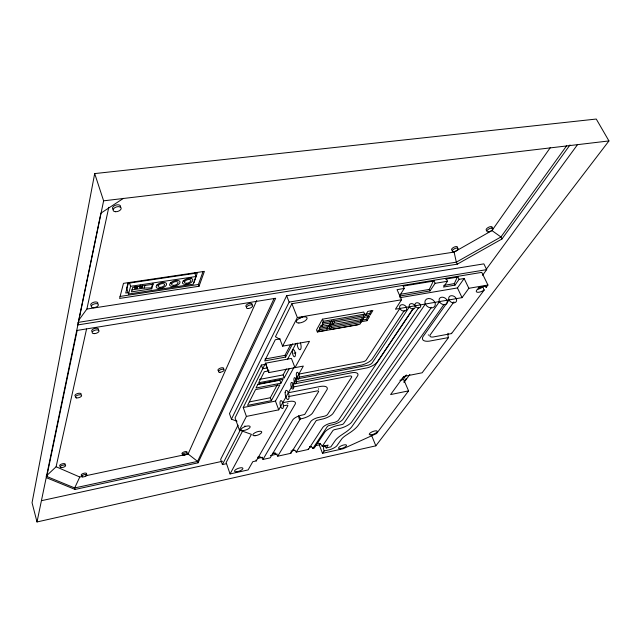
<?xml version="1.0" encoding="UTF-8"?>
<svg xmlns="http://www.w3.org/2000/svg" width="641" height="641" viewBox="0 0 641 641"><rect width="100%" height="100%" fill="white"/><g stroke="black" fill="none" stroke-linecap="round" stroke-linejoin="round"><path stroke-width="0.96" d="M485.437 285.934L486.182 287.216A5.416 2.091 -25.4 0 0 480.005 287.585A5.416 2.091 -25.4 0 0 476.68 292.024A5.416 2.091 -25.4 0 0 484.019 290.101L482.905 286.864M94.692 173.583L32.05 502.736L37.01 521.958L375.834 445.832L608.95 140.932L596.266 119.042L94.692 173.583L103.618 200.825L37.01 521.958M287.721 403.726L287.905 403.237M77.946 323.961L100.909 213.149L123.481 198.333M78.771 320.188L86.872 309.066L108.786 207.315M46.817 475.518L56.104 466.768L86.559 328.985M318.441 389.271L318.601 388.758M128.032 283.09L126.67 288.258L128.537 294.011L193.302 284.155L195.986 276.519L194.64 272.762M128.537 294.011L130.604 286.303L129.522 282.993M135.019 286.783L134.546 288.506L137.35 288.081L137.831 286.359M140.355 285.141L139.626 287.737L142.07 287.368L142.558 285.638M131.846 289.908L144.193 288.049L144.986 285.301M151.725 288.811L151.42 287.905L152.782 283.33L153.087 284.235L151.725 288.811L131.493 291.871L132.735 287.288L153.087 284.235M193.886 282.689L197.292 273.002L128.304 283.242L125.724 293.025L128.689 292.576M199.039 286.255L204.399 271.367L123.481 283.354L119.603 298.426L199.039 286.255L198.406 284.492L203.085 271.447M455.014 285.125L454.309 283.634L457.666 276.351L459.092 279.348L455.014 285.125L443.484 287.064L447.49 281.271L446.08 278.266M85.638 475.782L188.093 454.004L256.721 300.493M429.983 290.934L429.294 289.428L433.725 280.301L435.127 283.33L429.983 290.934L399.367 296.102L404.263 288.458L402.877 285.389M81.736 476.608L79.78 477.024L74.668 487.945L75.077 489.436L198.053 462.818L275.678 298.273L77.168 330.427L46.521 477.753L75.077 489.436M274.172 298.361L197.588 461.4L198.053 462.818M482.553 275.277L486.695 269.637L483.859 263.868L286.647 295.757L229.47 413.613L231.425 419.182L237.026 421.241M231.425 419.182L289.147 302.071L286.647 295.757M266.095 364.168L261.344 365.058L235.063 417.852L239.381 430.071L251.424 434.342L230.063 473.947L248.115 469.925L252.794 461.688L256.248 460.927L287.849 405.761A2.227 0.817 -20.7 0 0 286.615 405.24L283.442 405.873M486.158 287.424L487.945 285.045L481.768 272.377L291.879 303.698L275.438 336.733L280.013 339.418L282.609 346.156L309.483 341.316L294.98 367.654L291.407 358.415L265.502 363.207L243.227 407.532L246.408 416.418L239.381 430.071M238.043 425.175L220.64 459.373L222.411 464.573L226.297 463.723M265.502 363.207L268.948 372.677L265.446 363.335M282.609 346.156L297.36 317.527L291.879 303.698M222.411 464.573L240.415 429.734M242.57 431.072L226.153 462.554L230.063 473.947M280.173 338.865L275.285 339.73L264.693 360.923L285.614 357.069L284.965 355.362L290.533 344.77M285.614 357.069L292.592 343.848M287.497 359.401L295.958 343.52M271.383 400.641L279.925 384.872L255.559 389.608L247.538 405.392L271.383 400.641L270.31 397.765L277.409 384.584M269.084 370.827L264.284 371.732L258.692 382.757L284.243 377.853L283.122 374.905L286.327 368.96M280.926 383.198L283.066 379.248L258.019 384.071L256.015 388.021L280.926 383.198L279.821 380.265L257.794 384.504M284.243 377.853L289.299 368.543M246.408 416.418L278.731 409.847L275.462 401.09L294.027 367.277M317.359 331.998L318.433 330.067L318.994 331.461L319.987 329.674L319.426 328.28L321.269 324.947L321.838 326.357L322.984 324.306L322.407 322.896L363.647 315.717L364.617 314.122L363.735 312.055L322.439 319.186L316.526 329.907L317.359 331.998L358.151 324.771M322.407 322.896L323.304 321.293L364.617 314.122M278.731 409.847L303.337 366.075L269.012 372.557M327.07 326.934L327.639 328.328L326.622 330.115L318.994 331.461M330.107 321.558L330.676 322.96L329.458 325.107L333.168 324.458L334.394 322.311L364.24 317.095L363.647 315.717M328.809 325.788L330.307 329.466L331.325 327.679L360.979 322.447L360.402 321.069L361.909 318.585M257.618 457.225A3.67 3.237 31 0 1 262.978 459.445L295.381 403.814A10.312 3.782 -20.7 0 0 289.684 401.354L282.737 402.716A4.062 1.514 78.6 0 0 280.021 402.436A4.062 1.514 78.6 0 0 282.32 408.573A4.062 1.514 78.6 0 0 282.745 402.732M272.609 453.331A4.158 3.638 32 0 1 277.737 456.192L300.629 418.429L298.466 415.873L299.291 419.158L303.081 418.341A9.158 3.253 -21 0 0 312.319 413.341L327.15 389.408A12.067 4.447 -21.3 0 0 320.829 386.355L288.346 392.741M360.979 322.447L359.897 324.226L330.307 329.466M364.24 317.095L362.998 319.138L321.838 326.357M365.474 314.178L369.665 313.449L371.419 310.581M361.652 320.18L366.404 319.346L368.487 315.957M370.25 314.819L372.894 310.516L367.838 311.39L365.218 315.692L370.25 314.819L369.665 313.449M366.981 320.7L369.593 316.47L363.856 317.479L361.276 321.71L366.981 320.7L366.404 319.346M277.737 456.192L290.838 453.307L310.909 421.313A6.682 2.316 -21.1 0 1 317.72 417.644L324.402 416.209A3.013 1.05 -21.3 0 0 327.471 414.567L351.645 377.148A4.359 1.611 -22 0 0 349.473 376.003L291.367 387.372M292.552 450.07A2.981 2.588 33.3 0 1 296.23 452.121L316.285 420.496L323.344 418.853A9.327 3.253 -21.3 0 0 332.807 413.765L357.782 375.578A11.073 4.086 -22 0 0 352.31 372.645L293.185 384.135A3.437 1.322 78.9 0 0 290.838 383.983A3.437 1.322 78.9 0 0 292.801 389.143A3.437 1.322 78.9 0 0 293.193 384.143M404.263 288.458L397.051 289.66L401.554 299.764L395.449 309.21L462.049 297.648L468.843 288.298L487.945 285.045M399.856 308.457A3.806 2.957 32.2 0 0 406.025 310.34A3.806 2.957 32.2 0 0 403.566 304.844A3.806 2.957 32.2 0 0 399.856 308.457L366.115 360.186A2.764 1.042 -22.5 0 1 363.279 361.74L298.826 374.104A3.606 1.41 79.1 0 0 296.655 372.733A3.606 1.41 79.1 0 0 296.887 377.557M296.23 452.121L308.425 449.429L322.992 427.162A7.027 2.38 -21.3 0 1 330.187 423.316L334.418 422.387A3.926 1.338 -21.4 0 0 338.424 420.248L413.541 308.265M309.827 446.737A2.492 2.147 34.3 0 1 312.896 448.444L327.383 426.481A1.867 0.633 -21.3 0 1 329.29 425.464L333.504 424.534A9.126 3.117 -21.4 0 0 342.791 419.583L418.829 307.343M404.247 310.629L371.98 359.457A9.855 3.718 -22.5 0 1 361.877 364.993L298.818 377.18M409.447 306.791A3.197 2.476 32.6 0 0 414.623 308.369A3.197 2.476 32.6 0 0 412.548 303.762A3.197 2.476 32.6 0 0 409.447 306.791L372.068 363.078A3.734 1.394 -22.5 0 1 368.222 365.186L295.982 379.16A3.013 1.17 79 0 0 294.179 377.998A3.013 1.17 79 0 0 294.371 382.028L367.029 367.886A9.655 3.606 -22.5 0 0 376.948 362.469L413.309 308.297M315.356 445.711L319.258 444.854L320.268 443.332M317.768 443.195A4.519 3.878 34.7 0 1 322.239 446.384L332.895 430.576A1.795 0.601 -21.3 0 1 334.73 429.598L340.323 428.356A10.857 3.654 -21.5 0 0 351.396 422.483L431.473 307.279M319.258 444.854L322.519 453.331L324.138 450.968L329.402 449.774A7.307 2.364 -21.2 0 0 336.837 445.864L341.645 439.053A16.129 5.216 -21.6 0 1 345.403 435.696L350.739 432.138A31.601 10.585 -21.3 0 0 358.023 425.64L444.061 304.347M324.138 450.968L324.017 450.671A3.566 1.426 77.3 0 1 323.897 446.376A3.566 1.426 77.3 0 1 325.965 447.458L326.173 447.971L328.136 445.086L322.239 446.384M425.336 304.05A5.585 4.287 33.2 0 0 434.35 306.799A5.585 4.287 33.2 0 0 430.64 298.77A5.585 4.287 33.2 0 0 425.336 304.05L343.584 423.693A1.53 0.513 -21.5 0 1 342.022 424.526L336.389 425.768A11.049 3.694 -21.3 0 0 325.035 431.818L314.162 448.171L312.896 448.444M439.47 301.566L351.725 426.882A24.278 8.133 -21.3 0 1 346.14 431.882L340.796 435.463A23.204 7.508 -21.6 0 0 335.403 440.303L330.86 446.865L326.173 447.971M86.872 309.066L454.108 252.081L491.951 230.576L550.29 147.662M399.824 297.704L457.45 287.937L464.156 278.506L468.843 288.298M449.085 299.9L422.932 336.773A14.935 5.553 -24 0 0 429.238 341.156L448.556 337.567L448.355 337.118A3.958 2.059 79.1 0 1 448.059 333.256M453.948 301.839L430.127 334.971A6.891 2.564 -24 0 0 433.012 337.014L451.552 333.576L484.348 289.836M566.66 145.779L500.942 236.97L456.328 262.161L78.026 322.415M77.745 324.939L457.289 264.164L501.959 238.981L570.025 144.938M402.219 378.366L404.167 377.974L406.378 374.945M404.006 381.651L406.37 378.422M486.231 269.332L577.333 144.898M403.95 382.525L409.855 374.456M399.888 380.257L403.662 379.496L408.581 390.874L376.588 433.532L343.175 448.724L322.519 453.331M448.556 337.567L422.147 372.782L403.742 376.467L390.593 394.584L408.581 390.874M483.546 286.359L482.577 287.128A5.408 2.099 -25.4 0 1 477.641 289.235M257.73 458.363L262.618 457.289M270.43 455.575L277.265 454.068M290.934 451.072L294.844 450.214M309.491 446.993L311.446 446.569M262.978 459.445L270.157 457.866L292.969 419.583A7.572 2.676 -20.8 0 1 300.653 415.416L304.699 414.463L318.601 391.603A2.812 1.034 -21.3 0 0 317.119 390.906L288.779 396.531M41.817 500.613L222.555 461.248M272.369 453.507L275.261 452.875M243.227 407.532L275.462 401.09M249.349 401.923L270.31 397.765M259.557 379.4L283.122 374.905M267.481 367.862L262.722 368.751L261.344 365.058M293.915 353.271L295.862 352.911M265.005 359.032L284.965 355.362M319.987 329.674L327.639 328.328M326.974 328.561L329.738 328.072M322.984 324.306L330.676 322.96M330.796 323.288L332.647 322.96M319.426 328.28L360.402 321.069M297.36 317.527L401.554 299.764M443.748 285.405L454.309 283.634M400.665 294.243L429.294 289.428M435.127 283.33L447.49 281.271M459.092 279.348L464.156 278.506M289.147 302.071L486.695 269.637M403.293 286.086L433.148 281.159M445.495 279.115L457.065 277.2M120.003 296.454L198.406 284.492M130.604 286.303L195.986 276.519M134.201 287.448L137.006 287.024L137.35 288.081M139.273 286.679L141.717 286.311L142.07 287.368M103.618 200.825L608.95 140.932M144.193 288.049L151.42 287.905M428.26 334.939L428.821 335.099M46.104 476.191L74.668 487.945L197.588 461.4L188.093 454.004M56.104 466.768L79.78 477.024M491.951 230.576L500.942 236.97L501.959 238.981M457.289 264.164L456.328 262.161L454.108 252.081M457.45 287.937L462.049 297.648M451.352 333.144L451.552 333.576M403.574 376.588L404.167 377.974M333.817 320.909L334.394 322.311M331.709 320.668L333.224 324.354M330.756 326.285L331.325 327.679M371.724 435.744L375.834 445.832M322.439 319.186L323.304 321.293M182.364 453.956A2.668 0.953 -18.6 0 1 182.709 452.586A2.668 0.953 -18.6 0 1 185.97 451.552A2.668 0.953 -18.6 0 1 186.755 452.57M81.784 475.518A2.796 1.01 -16.6 0 1 82.032 474.044A2.796 1.01 -16.6 0 1 85.678 473.09A2.796 1.01 -16.6 0 1 86.054 474.396M452.113 250.262A3.269 1.386 -25.8 0 1 452.402 248.219A3.269 1.386 -25.8 0 1 456.248 246.569A3.269 1.386 -25.8 0 1 457.281 248.035M486.655 230.415A3.325 1.402 -26.7 0 1 487.056 228.284A3.325 1.402 -26.7 0 1 490.958 226.602A3.325 1.402 -26.7 0 1 491.895 228.156M59.901 465.991A2.901 1.074 -16.1 0 1 62.361 463.812A2.901 1.074 -16.1 0 1 65.078 464.645M302.079 316.999A2.516 1.082 -21.7 0 1 299.211 318.048M481.014 286.695A2.388 0.929 -25.4 0 1 479.949 287.28M479.38 287.488A2.388 0.929 -25.4 0 1 478.354 287.665M245.134 425.969A2.131 0.777 -19.8 0 1 244.614 426.161M218.365 370.698A3.045 1.258 -19.5 0 1 218.869 368.879A3.045 1.258 -19.5 0 1 222.595 367.742A3.045 1.258 -19.5 0 1 223.372 369.176M75.165 396.074A3.253 1.37 -16.1 0 1 77.569 393.542A3.253 1.37 -16.1 0 1 81.175 394.255M91.935 331.501A3.558 1.667 -16.3 0 1 95.076 328.392A3.558 1.667 -16.3 0 1 98.297 330.043M246.272 306.767A3.333 1.514 -20.6 0 1 248.532 303.714A3.333 1.514 -20.6 0 1 252.049 304.667M113.313 209.471A4.175 2.348 -17.1 0 1 113.569 206.314A4.175 2.348 -17.1 0 1 118.745 204.872A4.175 2.348 -17.1 0 1 120.268 207.532M91.463 305.741A3.71 1.811 -16.3 0 1 93.33 302.376A3.71 1.811 -16.3 0 1 97.857 303.425M191.122 277.753A5.4 2.652 -19.1 0 1 190.417 278.547M184.312 280.886A5.4 2.652 -19.1 0 1 183.158 280.806M171.516 282.961A5.424 2.676 -18.7 0 1 170.354 282.881M158.119 284.933A5.457 2.7 -18.3 0 1 156.941 284.852M298.786 374.168A3.477 1.362 79.1 0 1 299.01 378.823A3.477 1.362 79.1 0 1 296.919 377.493M296.022 379.087A3.165 1.226 79 0 1 296.23 383.326A3.165 1.226 79 0 1 294.331 382.1M308.425 449.429A2.492 2.147 34.3 0 1 308.289 448.844M290.838 453.307A2.981 2.588 33.3 0 1 290.677 452.602M256.248 460.927A3.67 3.237 31 0 1 256.063 460.054M300.413 342.975A4.559 1.811 79.7 0 1 299.884 349.762A4.559 1.811 79.7 0 1 297.256 343.063M456.464 299.123L456.031 298.201A4.263 3.229 33.8 0 0 451.024 295.757A4.263 3.229 33.8 0 0 448.868 299.427L449.293 300.349A4.263 3.229 33.8 0 0 454.309 302.808A4.263 3.229 33.8 0 0 456.464 299.123M447.218 300.885L446.809 299.916A4.431 3.373 33.6 0 0 441.649 297.232A4.431 3.373 33.6 0 0 439.213 300.95L439.622 301.919A4.431 3.373 33.6 0 0 444.782 304.619A4.431 3.373 33.6 0 0 447.218 300.885M236.681 471.76A4.447 1.474 -19.6 0 0 242.939 468.419A4.447 1.474 -19.6 0 0 236.545 469.116A4.447 1.474 -19.6 0 0 236.681 471.76M453.996 251.737A3.269 1.378 -25.8 0 0 458.235 248.612A3.269 1.378 -25.8 0 0 453.499 249.333A3.269 1.378 -25.8 0 0 453.996 251.737M183.767 455.31A2.668 0.945 -18.6 0 0 187.436 453.291A2.668 0.945 -18.6 0 0 183.486 453.676A2.668 0.945 -18.6 0 0 183.767 455.31M82.665 476.928A2.796 1.002 -16.6 0 0 86.952 475.117A2.796 1.002 -16.6 0 0 83.21 475.005A2.796 1.002 -16.6 0 0 82.665 476.928M488.546 231.906A3.325 1.402 -26.7 0 0 492.921 228.693A3.325 1.402 -26.7 0 0 488.202 229.39A3.325 1.402 -26.7 0 0 488.546 231.906M61.199 467.601A2.909 1.074 -16.1 0 0 65.63 465.719A2.909 1.074 -16.1 0 0 61.688 465.574A2.909 1.074 -16.1 0 0 61.199 467.601M298.89 323.008A5.713 2.436 -21.7 0 0 307.119 318.297A5.713 2.436 -21.7 0 0 299.219 318.417A5.713 2.436 -21.7 0 0 298.89 323.008M243.356 430.52A4.84 1.747 -19.8 0 0 250.19 426.794A4.84 1.747 -19.8 0 0 243.26 427.371A4.84 1.747 -19.8 0 0 243.356 430.52M255.07 435.736A4.735 1.675 -20 0 0 261.792 432.098A4.735 1.675 -20 0 0 255.054 432.683A4.735 1.675 -20 0 0 255.07 435.736M219.967 372.285A3.045 1.25 -19.5 0 0 224.222 369.849A3.045 1.25 -19.5 0 0 219.791 370.057A3.045 1.25 -19.5 0 0 219.967 372.285M76.616 397.925A3.253 1.37 -16.1 0 0 81.615 395.777A3.253 1.37 -16.1 0 0 77.224 395.353A3.253 1.37 -16.1 0 0 76.616 397.925M159.305 288.53A5.465 2.684 -18.4 0 0 166.596 283.843A5.465 2.684 -18.4 0 0 158.223 283.995A5.465 2.684 -18.4 0 0 159.305 288.53M186.243 283.274A3.333 1.627 -19.2 0 0 190.858 280.47A3.333 1.627 -19.2 0 0 185.906 280.429A3.333 1.627 -19.2 0 0 186.243 283.274M173.423 285.365A3.349 1.643 -18.8 0 0 178.03 282.545A3.349 1.643 -18.8 0 0 173.022 282.513A3.349 1.643 -18.8 0 0 173.423 285.365M159.994 287.352A3.373 1.659 -18.4 0 0 164.609 284.524A3.373 1.659 -18.4 0 0 159.529 284.5A3.373 1.659 -18.4 0 0 159.994 287.352M185.529 284.444A5.408 2.636 -19.2 0 0 192.821 279.788A5.408 2.636 -19.2 0 0 184.648 279.917A5.408 2.636 -19.2 0 0 185.529 284.444M115.548 211.722A4.183 2.34 -17.2 0 0 121.173 208.061A4.183 2.34 -17.2 0 0 114.723 207.74A4.183 2.34 -17.2 0 0 115.548 211.722M93.45 307.68A3.71 1.811 -16.3 0 0 98.369 304.619A3.71 1.811 -16.3 0 0 92.608 304.659A3.71 1.811 -16.3 0 0 93.45 307.68M94.299 333.632A3.566 1.667 -16.4 0 0 99.026 330.74A3.566 1.667 -16.4 0 0 93.49 330.86A3.566 1.667 -16.4 0 0 94.299 333.632M248.003 308.529A3.333 1.506 -20.6 0 0 252.73 305.757A3.333 1.506 -20.6 0 0 247.947 305.797A3.333 1.506 -20.6 0 0 248.003 308.529M172.717 286.535A5.432 2.66 -18.8 0 0 180.009 281.864A5.432 2.66 -18.8 0 0 171.74 282.008A5.432 2.66 -18.8 0 0 172.717 286.535M340.299 448.732A4.271 1.362 -21.3 0 0 346.541 445.471A4.271 1.362 -21.3 0 0 340.78 446.056A4.271 1.362 -21.3 0 0 340.299 448.732M370.899 434.878A4.295 1.378 -21.9 0 0 377.237 431.577A4.295 1.378 -21.9 0 0 371.564 432.106A4.295 1.378 -21.9 0 0 370.899 434.878M415.208 305.789A3.085 2.38 32.8 0 0 420.192 307.311A3.085 2.38 32.8 0 0 418.18 302.873A3.085 2.38 32.8 0 0 415.208 305.789M285.173 392.484A4.695 1.779 78.8 0 0 287.841 399.551A4.695 1.779 78.8 0 0 288.354 392.765A4.695 1.779 78.8 0 0 285.173 392.484M292.456 351.188A3.566 1.394 79.6 0 0 294.299 356.765A3.566 1.394 79.6 0 0 294.996 351.853A3.566 1.394 79.6 0 0 292.456 351.188"/></g></svg>
